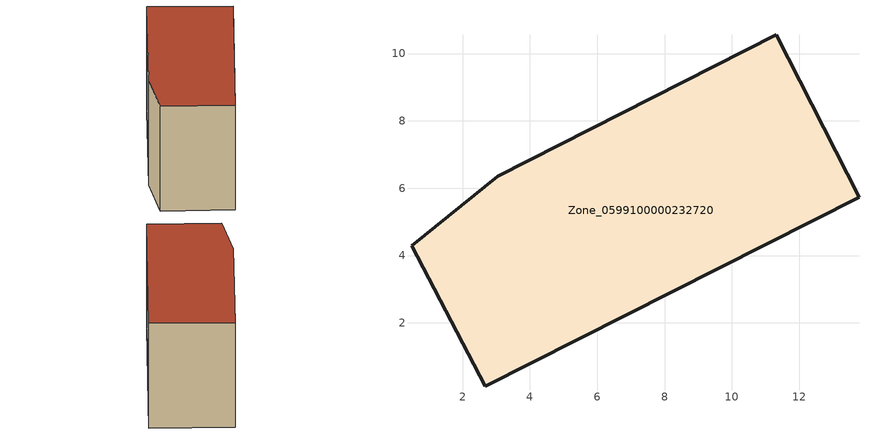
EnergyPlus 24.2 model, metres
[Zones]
Zone_0599100000232720
 floor ground (C_G): 2.68,0.12 0.48,4.29 3.04,6.35 11.32,10.55 13.77,5.74 z3.28
 wall outside (C_F): 11.32,10.55 3.04,6.35 0.48,4.29 2.68,0.12 13.77,5.74 11.32,10.55 z3.28:10.85
 roof outside (C_R): 0.48,4.29 2.68,0.12 13.77,5.74 11.32,10.55 3.04,6.35 z10.85
[BUILDING]
Pand.0599100000232720: North Axis=0; Terrain=City; Loads Convergence Tolerance Value=0.04; Temperature Convergence Tolerance Value=0.4; Solar Distribution=FullExterior; Maximum Number of Warmup Days=25; Minimum Number of Warmup Days=1
[Site:Location]
Rotterdam.The.Hague.AP_ZH_NLD Design_Conditions: Latitude=51.96; Longitude=4.45; Time Zone=1; Elevation=-4.5
[SITE:GROUNDTEMPERATURE:BUILDINGSURFACE]
18, 18, 18, 18, 18, 18, 18, 18, 18, 18, 18, 18
[MATERIAL] Thermal Absorptance=0.9; Solar Absorptance=0.7; Visible Absorptance=0.7
Name | Roughness | Thickness | Conductivity | Density | Specific Heat
G.TI.1975-1991 | MediumSmooth | 0.15 | 0.288461 | 540 | 1210
F.TI.1975-1991 | Rough | 0.3 | 0.230769 | 1920 | 840
R.TI.1975-1991 | MediumRough | 0.2 | 0.153846 | 1500 | 1000
[CONSTRUCTION]
C_G: G.TI.1975-1991
C_F: F.TI.1975-1991
C_R: R.TI.1975-1991
[ZONE]
Zone_0599100000232720: Type=1; Multiplier=1; Ceiling Height=Autocalculate; Volume=Autocalculate; Floor Area=autocalculate; Part of Total Floor Area=Yes
[ZONEINFILTRATION:DESIGNFLOWRATE]
Infil_Zone_0599100000232720: Zone or ZoneList or Space or SpaceList=Zone_0599100000232720; Schedule=AlwaysOn; Design Flow Rate Calculation Method=Flow/Area; Flow Rate per Floor Area=0.003; Constant Term Coefficient=1; Temperature Term Coefficient=0; Velocity Term Coefficient=0; Velocity Squared Term Coefficient=0
[HVACTEMPLATE:ZONE:IDEALLOADSAIRSYSTEM]
Zone_0599100000232720: Maximum Heating Supply Air Temperature=50; Minimum Cooling Supply Air Temperature=13; Maximum Heating Supply Air Humidity Ratio=0.0156; Minimum Cooling Supply Air Humidity Ratio=0.0077; Heating Limit=NoLimit; Cooling Limit=NoLimit; Dehumidification Control Type=ConstantSensibleHeatRatio; Cooling Sensible Heat Ratio=0.7; Dehumidification Setpoint=60; Humidification Control Type=None; Humidification Setpoint=30; Outdoor Air Method=None; Outdoor Air Flow Rate per Person=0.00944; Outdoor Air Flow Rate per Zone Floor Area=0; Outdoor Air Flow Rate per Zone=0; Demand Controlled Ventilation Type=None; Outdoor Air Economizer Type=NoEconomizer; Heat Recovery Type=None; Sensible Heat Recovery Effectiveness=0.7; Latent Heat Recovery Effectiveness=0.65
[ZONECONTROL:THERMOSTAT]
ThermostatControl_Zone_0599100000232720: Zone or ZoneList=Zone_0599100000232720; Control Type Schedule=DualSetpointControlType; Control 1=Thermostat_Zone_0599100000232720; Temperature Difference Between Cutout And Setpoint=0
[THERMOSTATSETPOINT:DUALSETPOINT]
Thermostat_Zone_0599100000232720: Heating Setpoint Temperature Schedule=HeatingSetpoint_Zone_0599100000232720; Cooling Setpoint Temperature Schedule=CoolingSetpoint_Zone_0599100000232720
[SCHEDULE:COMPACT]
HeatingSetpoint_Zone_0599100000232720: Through: 12/31, For: AllDays, Until: 24:00, 21
CoolingSetpoint_Zone_0599100000232720: Through: 12/31, For: AllDays, Until: 24:00, 24
DualSetpointControlType: Through: 12/31, For: AllDays, Until: 24:00, 4
AlwaysOn: Through: 12/31, For: AllDays, Until: 24:00, 1
